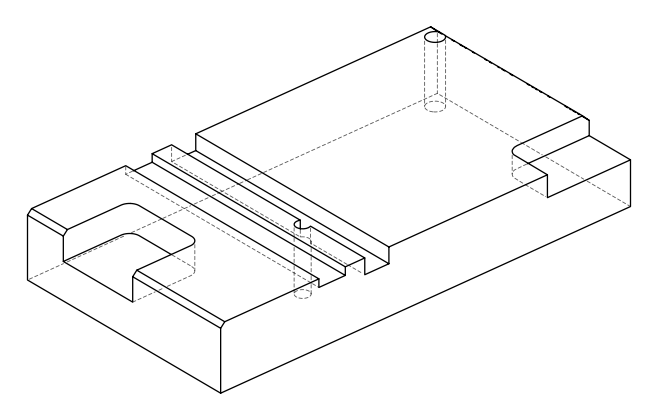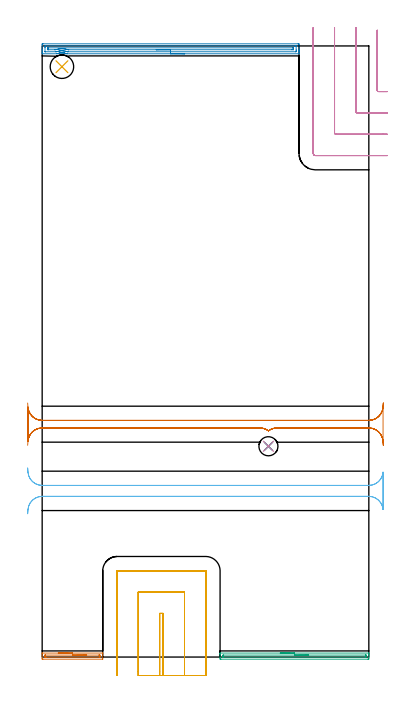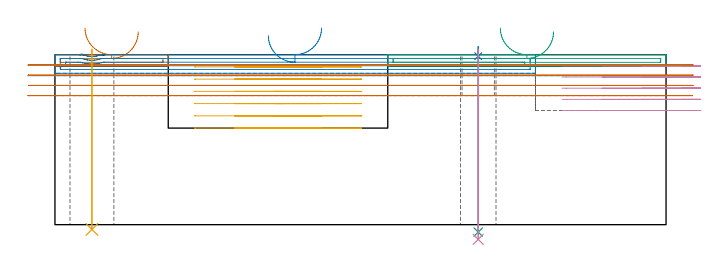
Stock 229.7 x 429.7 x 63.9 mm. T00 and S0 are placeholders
(PLAN: 11 operations, 5 tool changes, 26.3 min)
(1 AREA_MILL | FG_CHAMFER_SURFACE | UGT0205_001 | 0.85 min | 420 mm3)
(2 AREA_MILL_1 | FG_CHAMFER_SURFACE_1 | UGT0205_001 | 4.52 min | 4534 mm3)
(3 AREA_MILL_2 | FG_CHAMFER_SURFACE_2 | UGT0205_001 | 1.84 min | 994 mm3)
(4 MILL_CORNER_NOTCH_RECTANGULAR | CORNER_NOTCH_RECTANGULAR | UGT0201_136 | Follow Part, ap 5, ae 75% | 4.32 min | 89106 mm3)
(5 MILL_SLOT | SLOT_PARTIAL_RECTANGULAR | UGT0201_136 | Follow Part, ap 5, ae 75% | 7.19 min | 159765 mm3)
(6 MILL_RECTANGULAR_SLOT | SLOT_RECTANGULAR | UGT0201_136 | Follow Part, ap 5, ae 75% | 2.24 min | 50266 mm3)
(7 MILL_RECTANGULAR_SLOT_1 | SLOT_RECTANGULAR_1 | UGT0201_136 | Follow Part, ap 5, ae 75% | 4.49 min | 89743 mm3)
(8 SPOT_DRILL | STEP1HOLE | NXT0321_9005460120000 | 0.03 min | 7 mm3)
(9 DRILL_THROUGH_HOLE_INTO_CENTER | STEP1HOLE | NXT0301_042 | 0.28 min | 2321 mm3)
(10 DRILL_TO_ENLARGE_THROUGH_HOLE | STEP1HOLE | UGT0301_268 | 0.29 min | 5910 mm3)
(11 INDEXABLE_INSERT_DRILL_THROUGH_HOLE_FROM_SOLID | STEP1HOLE_1 | NXT0302_004 | 0.27 min | 13634 mm3)
(TOOL UGT0205_001 | Chamfer Mill 20 x 3 x 45 deg. | D20 FL50 Z2)
(TOOL UGT0201_136 | Carbide End Mill 20.0 | D20 FL30 Z4)
(TOOL NXT0321_9005460120000 | NC Spot Drill, 142deg, 12mm, Carbide, Uncoated | D12 PA142 FL30 Z2)
(TOOL NXT0301_042 | Carbide Drill 7.1mm [860.1-0710-057A1-MM 2214] | D7.1 PA140 FL85 Z2)
(TOOL UGT0301_268 | Twist Drill 13.4 mm | D13.4 PA118 FL108 Z2)
(TOOL NXT0302_004 | Index. Insert Drill 16.5mm [880-D1650L20-05] | D16.5 PA176 FL83 Z2)
(OP 1 AREA_MILL)
G17 G21 G94 G90
T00 M6
G54
G17 G0 G90 X11.3 Y2.8 S1061 M3
G43 Z73.9 H0
G94 G1 X11.338 Z73.028 F250.
X11.452 Z72.163
X11.641 Z71.312
X11.903 Z70.48
X12.237 Z69.674
X12.64 Z68.9
X13.108 Z68.164
X13.64 Z67.472
X14.229 Z66.829
X14.872 Z66.239
X15.564 Z65.708
X16.3 Z65.24
X17.074 Z64.837
X17.88 Z64.503
X18.712 Z64.241
X19.564 Z64.052
X20.428 Z63.938
X21.3 Z63.9
X42.541
X42.59 Y2.795 Z63.893
X42.6 Y2.694 Z63.793
Y-1.222 Z59.876
X42.599 Y-1.491 Z59.605
X42.342 Y-1.5 Z59.6
X0.502
X0.257 Y-1.498 Z59.602
X0.001 Y-1.491 Z59.605
X0. Y-1.222 Z59.876
Y-1.105 Z59.993
X0.001 Y2.696 Z63.794
X0.01 Y2.795 Z63.893
X0.059 Y2.8 Z63.9
X21.3
Y1.386 Z62.486
X39.586
X40.328 Y1.382 Z62.482
X40.478 Y1.379 Z62.479
X40.591 Y1.372 Z62.472
X40.593 Y1.341 Z62.441
X40.598 Y1.26 Z62.36
X40.6 Y0.65 Z61.75
X40.599 Y0.382 Z61.482
X40.594 Y0.111 Z61.211
X40.59 Y-0.066 Z61.034
X40.577 Y-0.08 Z61.02
X40.559 Y-0.082 Z61.018
X40.514 Y-0.084 Z61.016
X40.328 Y-0.085 Z61.015
X40.185 Y-0.086 Z61.014
X3.014
X2.272 Y-0.082 Z61.018
X2.122 Y-0.079 Z61.021
X2.009 Y-0.072 Z61.028
X2.007 Y-0.041 Z61.059
X2.002 Y0.04 Z61.14
X2. Y0.65 Z61.75
X2.001 Y0.919 Z62.019
X2.006 Y1.189 Z62.289
X2.01 Y1.366 Z62.466
X2.023 Y1.379 Z62.479
X2.041 Y1.382 Z62.482
X2.086 Y1.384 Z62.484
X2.272 Y1.385 Z62.485
X2.415 Y1.386 Z62.486
X21.3
X22.172 Z62.524
X23.036 Z62.638
X23.888 Z62.826
X24.72 Z63.089
X25.526 Z63.423
X26.3 Z63.825
X27.036 Z64.294
X27.728 Z64.825
X28.371 Z65.415
X28.96 Z66.058
X29.492 Z66.75
X29.96 Z67.486
X30.363 Z68.26
X30.697 Z69.066
X30.959 Z69.898
X31.148 Z70.749
X31.262 Z71.614
X31.3 Z72.486
G0 Z73.9
M5
M2
(OP 2 AREA_MILL_1)
G17 G21 G94 G90
T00 M6
G54
G17 G0 G90 X100.207 Y424.2 S1061 M3
G43 Z73.9 H0
G94 G1 X100.169 Z73.028 F250.
X100.055 Z72.163
X99.867 Z71.312
X99.604 Z70.48
X99.27 Z69.674
X98.868 Z68.9
X98.399 Z68.164
X97.868 Z67.472
X97.278 Z66.829
X96.635 Z66.24
X95.943 Z65.708
X95.207 Z65.24
X94.433 Z64.837
X93.627 Z64.503
X92.795 Z64.241
X91.944 Z64.052
X91.079 Z63.938
X90.207 Z63.9
X17.563
X17.231 Y424.205 Z63.89
X17.081 Y424.26 Z63.835
X16.743 Y424.391 Z63.708
X16.706 Y424.403 Z63.696
X16.299 Y424.538 Z63.561
X15.851 Y424.659 Z63.438
X15.778 Y424.672 Z63.42
X15.496 Y424.732 Z63.361
X15.406 Y424.751 Z63.342
X14.949 Y424.826 Z63.272
X14.885 Y424.833 Z63.264
X14.637 Y424.862 Z63.236
X14.447 Y424.877 Z63.219
X14.35 Y424.885 Z63.21
X14.313 Y424.888 Z63.208
X14.068 Y424.892 Z63.206
X14.022
X13.918 Y424.889 Z63.201
X13.806 Y424.89 Z63.205
X13.679 Y424.889 Z63.206
X13.607 Y424.89 Z63.209
X13.487 Y424.889 Z63.21
X13.176 Y424.862 Z63.235
X13.101 Y424.852 Z63.243
X12.73 Y424.809 Z63.289
X12.442 Y424.761 Z63.338
X12.285 Y424.734 Z63.364
X11.837 Y424.632 Z63.467
X11.393 Y424.505 Z63.595
X10.948 Y424.352 Z63.747
X10.714 Y424.265 Z63.83
X10.566 Y424.214 Z63.883
X10.435 Y424.208 Z63.892
X0.16 Y424.2 Z63.9
X0.01 Y424.206 Z63.893
X0. Y424.502 Z63.597
Y424.873 Z63.227
Y425.502 Z62.593
Y426.695 Z61.401
Y427.26 Z60.834
Y430.495 Z57.601
X0.003 Y430.778 Z57.319
X0.01 Y431.191 Z56.905
X0.182 Y431.196 Z56.902
X0.606 Y431.2 Z56.9
X179.994 Y431.199 Z56.901
X180.418 Y431.196 Z56.902
X180.59 Y431.191 Z56.905
X180.6 Y430.778 Z57.319
Y427.26 Z60.834
Y426.695 Z61.401
Y426.381 Z61.715
Y425.816 Z62.28
Y425.502 Z62.593
Y424.501 Z63.598
X180.59 Y424.206 Z63.893
X180.44 Y424.2 Z63.9
X90.207
Y425.614 Z62.486
X18.34 Y425.615 Z62.485
X17.952 Y425.619 Z62.481
X17.76 Y425.621 Z62.479
X17.563 Y425.683 Z62.417
X17.295 Y425.766 Z62.334
X16.67 Y425.945 Z62.155
X16.083 Y426.08 Z62.02
X15.778 Y426.138 Z61.962
X15.019 Y426.25 Z61.85
X14.948 Y426.258 Z61.842
X14.885 Y426.264 Z61.836
X14.48 Y426.292 Z61.808
X14.071 Y426.304 Z61.796
X13.993
X13.195 Y426.288 Z61.812
X13.183
X13.101 Y426.279 Z61.821
X12.394 Y426.197 Z61.903
X12.208 Y426.173 Z61.927
X12.093 Y426.155 Z61.945
X11.952 Y426.129 Z61.971
X11.316 Y425.992 Z62.108
X10.923 Y425.889 Z62.211
X10.097 Y425.64 Z62.46
X9.915 Y425.629 Z62.471
X9.531 Y425.623 Z62.477
X9.408 Y425.622 Z62.478
X2.391 Y425.616 Z62.484
X2.274 Y425.617 Z62.483
X2.034 Y425.621 Z62.479
X2.011 Y425.622 Z62.478
X2.007 Y425.639 Z62.461
X2.003 Y425.669 Z62.431
X2.001 Y425.697 Z62.403
X2. Y425.887 Z62.213
Y428.525 Z59.575
X2.001 Y429.019 Z59.081
X2.003 Y429.401 Z58.699
X2.012 Y429.779 Z58.321
X2.391 Y429.784 Z58.316
X2.506 Y429.785 Z58.315
X178.209
X178.325
X178.567 Y429.78 Z58.32
X178.589 Y429.779 Z58.321
X178.593 Y429.761 Z58.339
X178.598 Y429.732 Z58.368
X178.599 Y429.703 Z58.397
X178.6 Y429.513 Z58.587
Y426.875 Z61.225
X178.599 Y426.381 Z61.719
X178.597 Y425.999 Z62.101
X178.588 Y425.621 Z62.479
X178.209 Y425.616 Z62.484
X178.094 Y425.615 Z62.485
X90.207 Y425.614 Z62.486
Y427.029 Z61.071
X18.69
X18.455 Y427.031 Z61.069
X18.291 Y427.034 Z61.066
X18.211 Y427.036 Z61.064
X17.425 Y427.26 Z60.84
X16.67 Y427.432 Z60.668
X16.453 Y427.474 Z60.626
X15.778 Y427.58 Z60.52
X15.399 Y427.633 Z60.467
X14.885 Y427.683 Z60.417
X14.431 Y427.708 Z60.392
X13.993 Y427.715 Z60.385
X13.54 Y427.706 Z60.394
X13.101 Y427.695 Z60.405
X12.694 Y427.661 Z60.439
X12.208 Y427.608 Z60.492
X11.896 Y427.568 Z60.532
X11.316 Y427.467 Z60.633
X11.142 Y427.431 Z60.669
X10.423 Y427.273 Z60.827
X10.413 Y427.27 Z60.83
X9.637 Y427.052 Z61.048
X9.531 Y427.043 Z61.057
X8.865 Y427.037 Z61.063
X8.638 Y427.036 Z61.064
X4.408 Y427.032 Z61.068
X4.176 Y427.033 Z61.067
X4.099 Y427.035 Z61.065
X4.038 Y427.038 Z61.062
X4.01 Y427.043 Z61.057
X4.008 Y427.088 Z61.012
X4.003 Y427.26 Z60.84
X4. Y427.433 Z60.667
X4.002 Y428.14 Z59.96
X4.004 Y428.309 Z59.791
X4.01 Y428.364 Z59.736
X4.059 Y428.366 Z59.734
X4.176 Y428.369 Z59.731
X4.41 Y428.371 Z59.729
X176.189
X176.424 Y428.37 Z59.73
X176.502 Y428.368 Z59.732
X176.563 Y428.365 Z59.735
X176.59 Y428.357 Z59.743
X176.593 Y428.313 Z59.787
X176.597 Y428.14 Z59.96
X176.6 Y427.967 Z60.133
X176.598 Y427.26 Z60.84
X176.596 Y427.091 Z61.009
X176.59 Y427.036 Z61.064
X176.541 Y427.034 Z61.066
X176.424 Y427.032 Z61.068
X175.767 Y427.029 Z61.071
X175.532
X90.207
X89.336 Z61.11
X88.471 Z61.223
X87.619 Z61.412
X86.787 Z61.675
X85.981 Z62.008
X85.207 Z62.411
X84.472 Z62.88
X83.779 Z63.411
X83.136 Z64.
X82.547 Z64.644
X82.016 Z65.336
X81.547 Z66.071
X81.144 Z66.845
X80.81 Z67.651
X80.548 Z68.483
X80.359 Z69.335
X80.245 Z70.2
X80.207 Z71.071
G0 Z73.9
M5
M2
(OP 3 AREA_MILL_2)
G17 G21 G94 G90
T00 M6
G54
G17 G0 G90 X167.4 Y2.8 S1061 M3
G43 Z73.9 H0
G94 G1 X167.438 Z73.028 F250.
X167.552 Z72.163
X167.741 Z71.312
X168.003 Z70.48
X168.337 Z69.674
X168.74 Z68.9
X169.208 Z68.164
X169.74 Z67.472
X170.329 Z66.829
X170.972 Z66.239
X171.664 Z65.708
X172.4 Z65.24
X173.174 Z64.837
X173.98 Z64.503
X174.812 Z64.241
X175.664 Z64.052
X176.528 Z63.938
X177.4 Z63.9
X229.553
X229.69 Y2.798 Z63.889
X229.698 Y2.672 Z63.764
X229.7 Y2.54 Z63.639
Y2.104 Z63.203
Y1.527 Z62.622
Y-0.516 Z60.581
X229.695 Y-1.105 Z59.99
X229.69 Y-1.491 Z59.604
X229.505 Y-1.496 Z59.601
X229.108 Y-1.5 Z59.6
X125.692
X125.295 Y-1.496 Z59.601
X125.11 Y-1.491 Z59.604
X125.1 Y-1.105 Z59.99
Y-0.516 Z60.581
Y-0.227 Z60.869
Y1.527 Z62.622
Y2.104 Z63.203
Y2.54 Z63.639
X125.102 Y2.672 Z63.764
X125.11 Y2.798 Z63.889
X125.247 Y2.8 Z63.9
X177.4
Y1.386 Z62.486
X227.469 Y1.385 Z62.485
X227.666 Y1.381 Z62.481
X227.685 Y1.379 Z62.479
X227.691 Y1.369 Z62.469
X227.697 Y1.344 Z62.444
X227.699 Y1.319 Z62.419
X227.7 Y1.158 Z62.258
X227.699 Y0.65 Z61.75
X227.697 Y0.283 Z61.383
X227.689 Y-0.079 Z61.021
X227.325 Y-0.084 Z61.016
X227.18 Y-0.085 Z61.015
X127.331
X127.134 Y-0.081 Z61.019
X127.115 Y-0.079 Z61.021
X127.109 Y-0.069 Z61.031
X127.103 Y-0.044 Z61.056
X127.101 Y-0.019 Z61.081
X127.1 Y0.142 Z61.242
X127.101 Y0.65 Z61.75
X127.103 Y1.017 Z62.117
X127.112 Y1.379 Z62.479
X127.475 Y1.384 Z62.484
X127.62 Y1.385 Z62.485
X177.4 Y1.386 Z62.486
X178.272 Z62.524
X179.136 Z62.638
X179.988 Z62.826
X180.82 Z63.089
X181.626 Z63.423
X182.4 Z63.826
X183.136 Z64.294
X183.828 Z64.825
X184.471 Z65.415
X185.06 Z66.058
X185.592 Z66.75
X186.06 Z67.486
X186.463 Z68.26
X186.797 Z69.066
X187.059 Z69.898
X187.248 Z70.749
X187.362 Z71.614
X187.4 Z72.486
G0 Z73.9
M5
M2
(OP 4 MILL_CORNER_NOTCH_RECTANGULAR)
G17 G21 G94 G90
T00 M6
G54
G17 G0 G90 X235.6 Y440.774 S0 M3
G43 Z73.9 H0
Z59.7
G94 G1 Y437.774 F250.
Y398.595 F500.
G3 X236.595 Y397.6 R1.
G1 X239.7
X242.7 F250.
G0 Z73.9
X220.6 Y442.7
Z59.7
G1 Y439.7
Y383.595 F500.
G3 X221.595 Y382.6 R1.
G1 X239.7
X242.7 F250.
G0 Z73.9
X205.6 Y442.7
Z59.7
G1 Y439.7
Y368.595 F500.
G3 X206.595 Y367.6 R1.
G1 X239.7
X242.7 F250.
G0 Z73.9
X190.6 Y442.7
Z59.7
G1 Y439.7
Y354.2 F500.
G3 X192.2 Y352.6 R1.6
G1 X239.7
X242.7 F250.
G0 Z73.9
X235.6 Y440.774
Z55.5
G1 Y437.774
Y398.595 F500.
G3 X236.595 Y397.6 R1.
G1 X239.7
X242.7 F250.
G0 Z73.9
X220.6 Y442.7
Z55.5
G1 Y439.7
Y383.595 F500.
G3 X221.595 Y382.6 R1.
G1 X239.7
X242.7 F250.
G0 Z73.9
X205.6 Y442.7
Z55.5
G1 Y439.7
Y368.595 F500.
G3 X206.595 Y367.6 R1.
G1 X239.7
X242.7 F250.
G0 Z73.9
X190.6 Y442.7
Z55.5
G1 Y439.7
Y354.2 F500.
G3 X192.2 Y352.6 R1.6
G1 X239.7
X242.7 F250.
G0 Z73.9
X235.6 Y440.774
Z51.3
G1 Y437.774
Y398.595 F500.
G3 X236.595 Y397.6 R1.
G1 X239.7
X242.7 F250.
G0 Z73.9
X220.6 Y442.7
Z51.3
G1 Y439.7
Y383.595 F500.
G3 X221.595 Y382.6 R1.
G1 X239.7
X242.7 F250.
G0 Z73.9
X205.6 Y442.7
Z51.3
G1 Y439.7
Y368.595 F500.
G3 X206.595 Y367.6 R1.
G1 X239.7
X242.7 F250.
G0 Z73.9
X190.6 Y442.7
Z51.3
G1 Y439.7
Y354.2 F500.
G3 X192.2 Y352.6 R1.6
G1 X239.7
X242.7 F250.
G0 Z73.9
X235.6 Y440.774
Z47.1
G1 Y437.774
Y398.595 F500.
G3 X236.595 Y397.6 R1.
G1 X239.7
X242.7 F250.
G0 Z73.9
X220.6 Y442.7
Z47.1
G1 Y439.7
Y383.595 F500.
G3 X221.595 Y382.6 R1.
G1 X239.7
X242.7 F250.
G0 Z73.9
X205.6 Y442.7
Z47.1
G1 Y439.7
Y368.595 F500.
G3 X206.595 Y367.6 R1.
G1 X239.7
X242.7 F250.
G0 Z73.9
X190.6 Y442.7
Z47.1
G1 Y439.7
Y354.2 F500.
G3 X192.2 Y352.6 R1.6
G1 X239.7
X242.7 F250.
G0 Z73.9
X235.6 Y440.774
Z42.9
G1 Y437.774
Y398.595 F500.
G3 X236.595 Y397.6 R1.
G1 X239.7
X242.7 F250.
G0 Z73.9
X220.6 Y442.7
Z42.9
G1 Y439.7
Y383.595 F500.
G3 X221.595 Y382.6 R1.
G1 X239.7
X242.7 F250.
G0 Z73.9
X205.6 Y442.7
Z42.9
G1 Y439.7
Y368.595 F500.
G3 X206.595 Y367.6 R1.
G1 X239.7
X242.7 F250.
G0 Z73.9
X190.6 Y442.7
Z42.9
G1 Y439.7
Y354.2 F500.
G3 X192.2 Y352.6 R1.6
G1 X239.7
X242.7 F250.
G0 Z73.9
M5
M2
(OP 5 MILL_SLOT)
G17 G21 G94 G90
T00 M6
G54
G17 G0 G90 X85.1 Y-13. S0 M3
G43 Z73.9 H0
Z59.3
G94 G1 Y-10. F250.
Y30.7 F500.
X82.6
Y-10.
Y-13. F250.
X100.1
Y-10.
Y45.7 F500.
X67.6
Y-10.
Y-13. F250.
X115.1
Y-10.
Y60.6 F500.
X115.095 Y60.655
X115.055 Y60.695
X115. Y60.7
X52.7
X52.645 Y60.695
X52.605 Y60.655
X52.6 Y60.6
Y-10.
Y-13. F250.
G0 X85.1 Z54.7
G1 Y-10.
Y30.7 F500.
X82.6
Y-10.
Y-13. F250.
X100.1
Y-10.
Y45.7 F500.
X67.6
Y-10.
Y-13. F250.
X115.1
Y-10.
Y60.6 F500.
X115.095 Y60.655
X115.055 Y60.695
X115. Y60.7
X52.7
X52.645 Y60.695
X52.605 Y60.655
X52.6 Y60.6
Y-10.
Y-13. F250.
G0 X85.1 Z50.1
G1 Y-10.
Y30.7 F500.
X82.6
Y-10.
Y-13. F250.
X100.1
Y-10.
Y45.7 F500.
X67.6
Y-10.
Y-13. F250.
X115.1
Y-10.
Y60.6 F500.
X115.095 Y60.655
X115.055 Y60.695
X115. Y60.7
X52.7
X52.645 Y60.695
X52.605 Y60.655
X52.6 Y60.6
Y-10.
Y-13. F250.
G0 X85.1 Z45.5
G1 Y-10.
Y30.7 F500.
X82.6
Y-10.
Y-13. F250.
X100.1
Y-10.
Y45.7 F500.
X67.6
Y-10.
Y-13. F250.
X115.1
Y-10.
Y60.6 F500.
X115.095 Y60.655
X115.055 Y60.695
X115. Y60.7
X52.7
X52.645 Y60.695
X52.605 Y60.655
X52.6 Y60.6
Y-10.
Y-13. F250.
G0 X85.1 Z40.9
G1 Y-10.
Y30.7 F500.
X82.6
Y-10.
Y-13. F250.
X100.1
Y-10.
Y45.7 F500.
X67.6
Y-10.
Y-13. F250.
X115.1
Y-10.
Y60.6 F500.
X115.095 Y60.655
X115.055 Y60.695
X115. Y60.7
X52.7
X52.645 Y60.695
X52.605 Y60.655
X52.6 Y60.6
Y-10.
Y-13. F250.
G0 X85.1 Z36.3
G1 Y-10.
Y30.7 F500.
X82.6
Y-10.
Y-13. F250.
X100.1
Y-10.
Y45.7 F500.
X67.6
Y-10.
Y-13. F250.
X115.1
Y-10.
Y60.6 F500.
X115.095 Y60.655
X115.055 Y60.695
X115. Y60.7
X52.7
X52.645 Y60.695
X52.605 Y60.655
X52.6 Y60.6
Y-10.
Y-13. F250.
G0 Z73.9
M5
M2
(OP 6 MILL_RECTANGULAR_SLOT)
G17 G21 G94 G90
T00 M6
G54
G17 G0 G90 X-10.202 Y100.783 S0 M3
G43 Z73.9 H0
Z59.95
G94 G1 X-9.97 Y103.774 F250.
G2 X0. Y113. R10. F500.
G1 X229.7
G2 X239.67 Y103.774 R10.
G1 X239.7
Y129.926
X239.67
G2 X229.7 Y120.7 R10.
G1 X0.
G2 X-9.97 Y129.926 R10.
G1 X-10.202 Y132.917 F250.
G0 Y100.783 Z56.
G1 X-9.97 Y103.774
G2 X0. Y113. R10. F500.
G1 X229.7
G2 X239.67 Y103.774 R10.
G1 X239.7
Y129.926
X239.67
G2 X229.7 Y120.7 R10.
G1 X0.
G2 X-9.97 Y129.926 R10.
G1 X-10.202 Y132.917 F250.
G0 Z73.9
M5
M2
(OP 7 MILL_RECTANGULAR_SLOT_1)
G17 G21 G94 G90
T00 M6
G54
G17 G0 G90 X239.902 Y178.617 S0 M3
G43 Z73.9 H0
Z60.05
G94 G1 X239.67 Y175.626 F250.
G2 X229.7 Y166.4 R10. F500.
G1 X0.
G2 X-9.97 Y175.626 R10.
G1 X-10.
Y151.874
X-9.97
G2 X0. Y161.1 R10.
G1 X153.06
G2 X159.1 Y159.07 R10.
X165.14 Y161.1 R10.
G1 X229.7
G2 X239.67 Y151.874 R10.
G1 X239.902 Y148.883 F250.
G0 Y178.617 Z56.2
G1 X239.67 Y175.626
G2 X229.7 Y166.4 R10. F500.
G1 X0.
G2 X-9.97 Y175.626 R10.
G1 X-10.
Y151.874
X-9.97
G2 X0. Y161.1 R10.
G1 X153.06
G2 X159.1 Y159.07 R10.
X165.14 Y161.1 R10.
G1 X229.7
G2 X239.67 Y151.874 R10.
G1 X239.902 Y148.883 F250.
G0 Y178.617 Z52.35
G1 X239.67 Y175.626
G2 X229.7 Y166.4 R10. F500.
G1 X0.
G2 X-9.97 Y175.626 R10.
G1 X-10.
Y151.874
X-9.97
G2 X0. Y161.1 R10.
G1 X153.06
G2 X159.1 Y159.07 R10.
X165.14 Y161.1 R10.
G1 X229.7
G2 X239.67 Y151.874 R10.
G1 X239.902 Y148.883 F250.
G0 Z73.9
X-10.202
Z48.5
G1 X-9.97 Y151.874
G2 X0. Y161.1 R10. F500.
G1 X153.06
G2 X159.1 Y159.07 R10.
X165.14 Y161.1 R10.
G1 X229.7
G2 X239.67 Y151.874 R10.
G1 X239.7
Y175.626
X239.67
G2 X229.7 Y166.4 R10.
G1 X0.
G2 X-9.97 Y175.626 R10.
G1 X-10.202 Y178.617 F250.
G0 Z73.9
M5
M2
(OP 8 SPOT_DRILL)
G17 G21 G94 G90
T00 M6
G54
G17 G0 G90 X159.1 Y148.2 S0 M3
G43 Z73.9 H0
G94 G81 G98 Z63.323 F250. R66.9
G80
M5
M2
(OP 9 DRILL_THROUGH_HOLE_INTO_CENTER)
G17 G21 G94 G90
T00 M6
G54
G17 G0 G90 X159.1 Y148.2 S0 M3
G43 Z73.9 H1
G94 G73 G98 Z-2.792 F250. Q6.669 R65.9
G80
M5
M2
(OP 10 DRILL_TO_ENLARGE_THROUGH_HOLE)
G17 G21 G94 G90
T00 M6
G54
G17 G0 G90 X159.1 Y148.2 S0 M3
G43 Z73.9 H0
G94 G73 G98 Z-5.526 F250. Q11.571 R65.9
G80
M5
M2
(OP 11 INDEXABLE_INSERT_DRILL_THROUGH_HOLE_FROM_SOLID)
G17 G21 G94 G90
T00 M6
G54
G17 G0 G90 X13.9 Y415.1 S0 M3
G43 Z73.9 H1
G94 G81 G98 Z-1.788 F250. R65.9
G80
M5
M2
